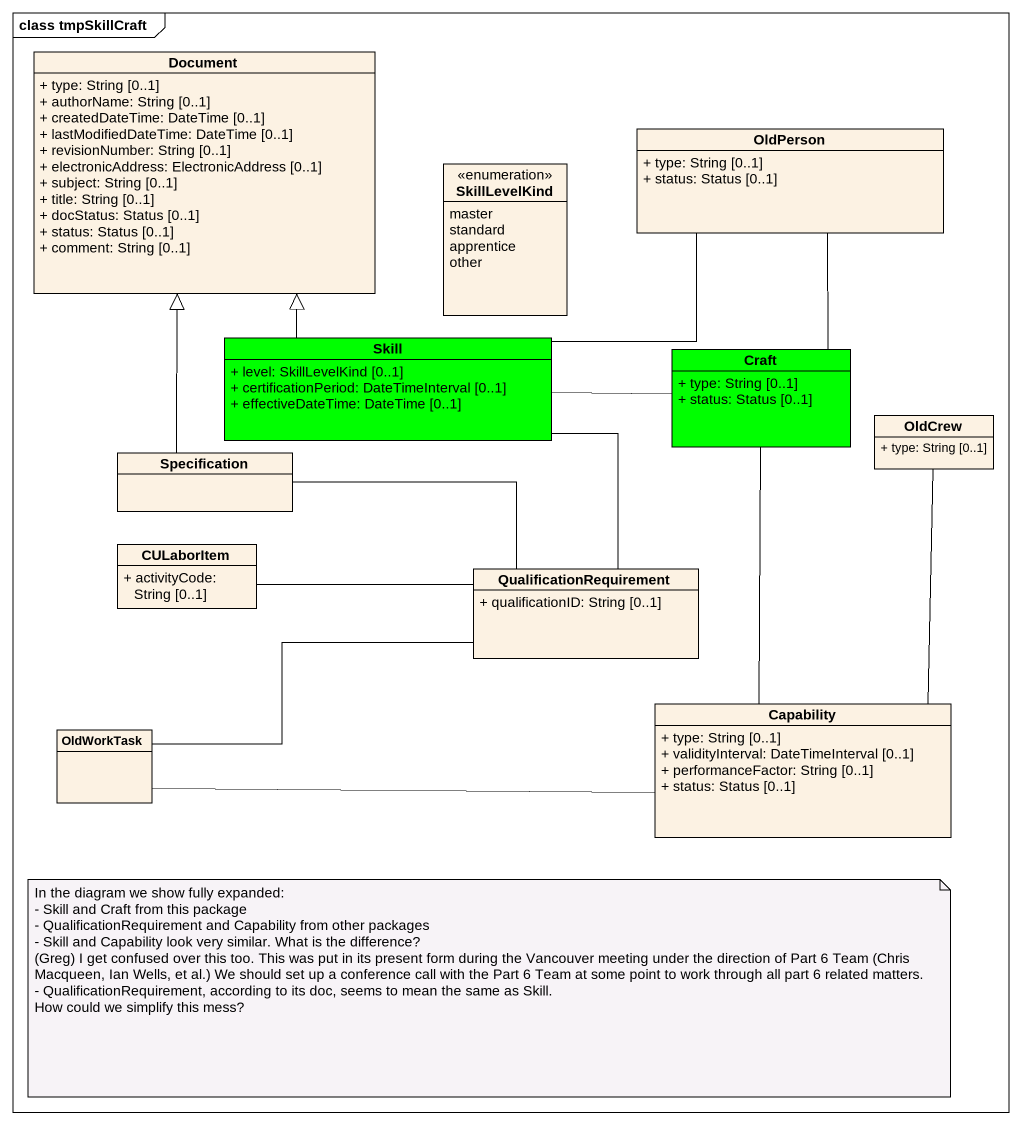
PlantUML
@startuml
mainframe class tmpSkillCraft
hide circle
hide empty members
skinparam classAttributeIconSize 0
class Document {
  + type: String [0..1]
  + authorName: String [0..1]
  + createdDateTime: DateTime [0..1]
  + lastModifiedDateTime: DateTime [0..1]
  + revisionNumber: String [0..1]
  + electronicAddress: ElectronicAddress [0..1]
  + subject: String [0..1]
  + title: String [0..1]
  + docStatus: Status [0..1]
  + status: Status [0..1]
  + comment: String [0..1]
}
enum SkillLevelKind {
  master
  standard
  apprentice
  other
}
class OldPerson {
  + type: String [0..1]
  + status: Status [0..1]
}
class Skill #00FF00 {
  + level: SkillLevelKind [0..1]
  + certificationPeriod: DateTimeInterval [0..1]
  + effectiveDateTime: DateTime [0..1]
}
class Craft #00FF00 {
  + type: String [0..1]
  + status: Status [0..1]
}
class Specification
class OldCrew {
  + type: String [0..1]
}
class CULaborItem {
  + activityCode: String [0..1]
}
class QualificationRequirement {
  + qualificationID: String [0..1]
}
class Capability {
  + type: String [0..1]
  + validityInterval: DateTimeInterval [0..1]
  + performanceFactor: String [0..1]
  + status: Status [0..1]
}
class OldWorkTask
OldPerson -left- Skill
Skill -up-|> Document
Skill -right- Craft
Skill -- QualificationRequirement
Craft -up- OldPerson
Specification -up-|> Document
CULaborItem -right- QualificationRequirement
QualificationRequirement -left- Specification
Capability -up- Craft
Capability -up- OldCrew
Capability -left- OldWorkTask
OldWorkTask -right- QualificationRequirement
note as N1
  In the diagram we show fully expanded:
  - Skill and Craft from this package
  - QualificationRequirement and Capability from other packages
  - Skill and Capability look very similar. What is the difference?
  (Greg) I get confused over this too. This was put in its present form during the Vancouver meeting under the direction of Part 6 Team (Chris Macqueen, Ian Wells, et al.) We should set up a conference call with the Part 6 Team at some point to work through all part 6 related matters.
  - QualificationRequirement, according to its doc, seems to mean the same as Skill.
  How could we simplify this mess?
end note
@enduml
